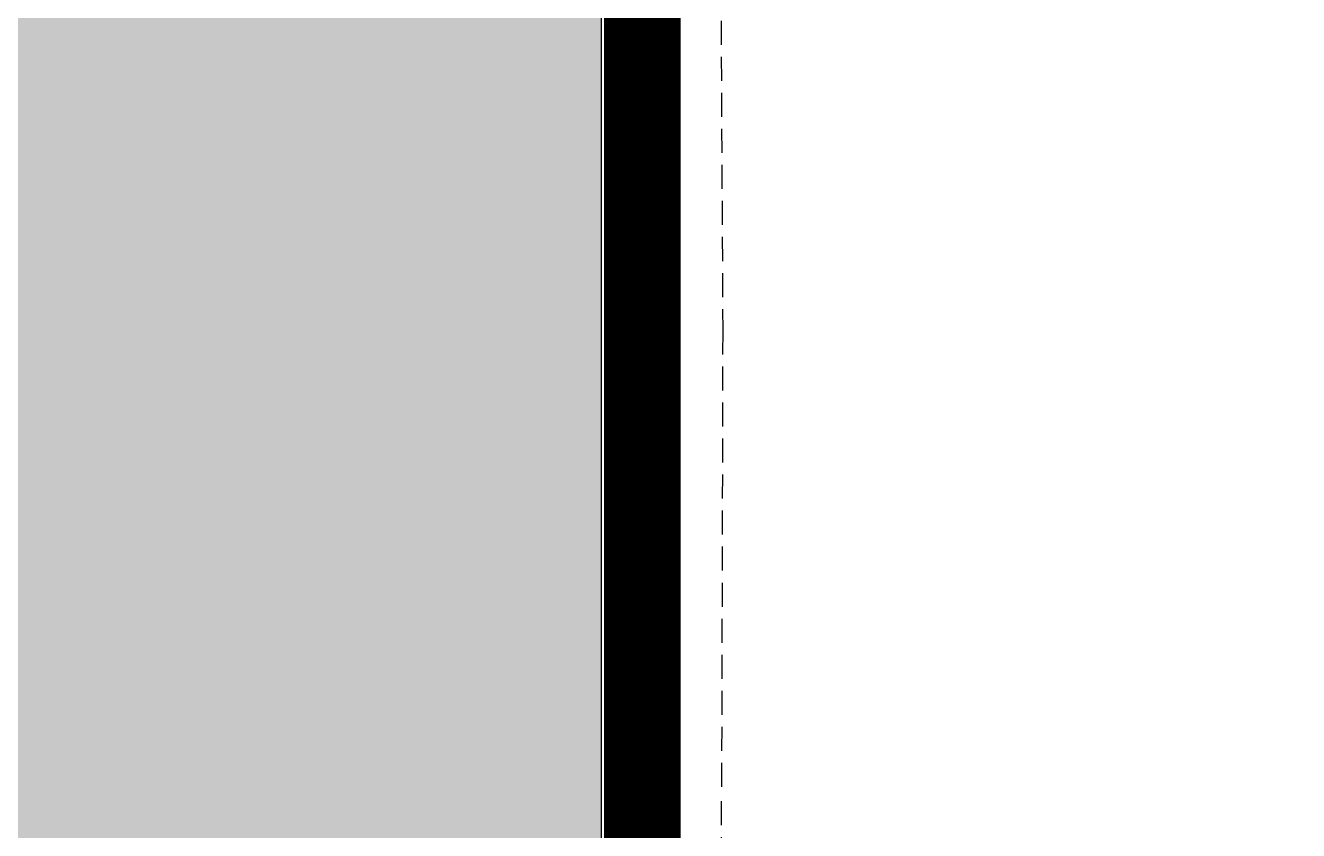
# Model space of a CAD drawing. Header units: millimetres. Extents: x 0 to 460473, y -68369 to 85219.
# Drawn here: x 230084 to 230415.4, y -38314.7 to -38105.3 of the extents above; entities that cross this region are included whole.
import ezdxf

# ---------------------------------------------------------------- set-up
doc = ezdxf.new("R2010")
doc.units = ezdxf.units.MM
doc.header["$LTSCALE"] = 50
doc.linetypes.add('HIDDEN2', pattern=[0.1875, 0.125, -0.0625])
for name, color, linetype in [('fur', 6, 'Continuous'), ('ha', 8, 'Continuous'), ('hid', 8, 'HIDDEN2'), ('wall', 2, 'Continuous')]:
    doc.layers.add(name, color=color, linetype=linetype)

# ---------------------------------------------------------------- blocks, each defined once
blk = doc.blocks.new('EWEDSF')
at = {"layer": 'ha', "transparency": 33554559}
h = blk.add_hatch(color=256, dxfattribs=at)
h.dxf.hatch_style = 1
h.paths.add_polyline_path([(230234, 29629.7), (230234, 32479.7), (230344, 32479.7), (230344, 32679.7), (230034, 32679.7), (230034, 29829.7), (229434, 29829.7), (229434, 29629.7), (230034, 29629.7), (230034, 28199.2), (229414, 28199.2), (229414, 27999.7), (230034, 27999.7), (230284, 27999.7), (230284, 28169.7), (230234, 28169.7)])
at = {"layer": 'wall', "color": 2}
for p, q in [((230234, 29629.7), (230234, 32479.7)), ((230234, 28169.7), (230234, 29629.7))]:
    blk.add_line(p, q, dxfattribs=at)

msp = doc.modelspace()

# ---------------------------------------------------------------- linework, layer by layer
at = {"layer": 'fur', "color": 40, "lineweight": 50, "true_color": 0xf8d731, "const_width": 20}
msp.add_lwpolyline([(231454.62857818, -37422.47504293), (231454.62857818, -39432.25663589), (230244.58358802, -39432.25663589), (230244.58358802, -37422.47504293)], close=True, dxfattribs=at)
at = {"layer": 'hid'}
for p, q in [((230244.58358802, -38082.33616613), (230244.58358802, -39427.44650558)), ((230265.05414664, -38094.66898365), (230265.52205555, -38184.60919374)), ((230265.52205555, -38184.60919374), (230265.21457704, -38306.42633723)), ((230265.40581368, -38388.31721846), (230265.21457704, -38306.42633723))]:
    msp.add_line(p, q, dxfattribs=at)

# ---------------------------------------------------------------- block references
at = {"layer": 'ha'}
msp.add_blockref('EWEDSF', (0, -67907.45838072), dxfattribs=at)

doc.saveas('drawing.dxf')
